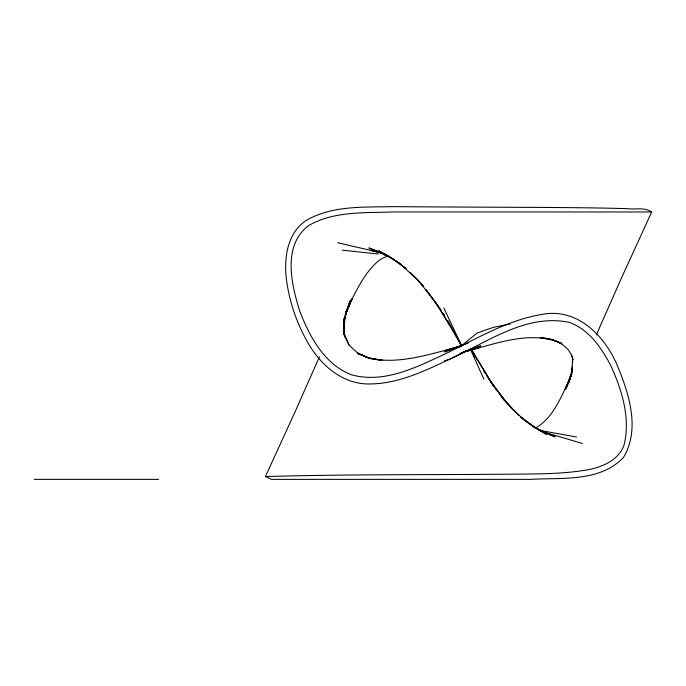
<?xml version="1.0" encoding="UTF-8"?>
<svg xmlns="http://www.w3.org/2000/svg" width="686" height="686" viewBox="0 0 686 686"><rect width="100%" height="100%" fill="white"/><g stroke="black" fill="none" stroke-linecap="round" stroke-linejoin="round"><path stroke-width="1.03" d="M344.869 336.886L343.935 333.422L344.818 317.395L350.066 300.794L345.555 313.939M540.234 337.426C553.919 338.507 569.466 344.621 572.827 359.438L572.621 358.701L571.781 372.867L572.518 366.727M572.441 366.495L571.532 373.476L568.703 382.394M344.012 325.198L345.221 316.075L351.301 299.722L345.924 312.31M344.089 320.379L347.905 307.628M572.03 371.838L572.536 369.788M343.96 321.142L345.221 316.075M572.536 369.471L565.736 389.005L569.869 379.324M568.78 382.634L569.757 379.778M570.735 376.923L571.712 374.067L565.204 389.434L569.92 379.264M351.301 299.722L345.212 314.951L351.944 299.045L345.881 312.13M565.736 389.005L571.712 374.067M319.436 356.746L295.915 409.971L265.422 476.564L271.493 479.368L530.535 479.368C561.723 477.525 599.907 482.309 623.497 457.433C640.913 428.356 628.402 391.586 616.182 362.903C603.165 334.254 576.532 308.023 542.549 314.334C507.408 319.933 476.487 338.918 444.88 354.027C416.231 367.422 384.314 383.62 351.918 374.916C324.495 364.712 309.626 336.749 299.688 310.938C291.301 283.935 282.28 245.871 308.443 225.677C333.782 210.962 364.403 213.029 392.658 211.974L651.7 211.974L621.182 278.627L596.357 334.897M351.944 299.045L345.958 312.353C351.824 298.779 358.504 285.522 366.924 273.345C372.627 266.537 378.561 258.339 387.762 256.375M565.204 389.434L569.834 379.152M569.792 379.204C561.088 396.748 553.31 417.877 535.577 428.064M459.972 346.996L477.019 333.087L493.491 327.308L510.17 323.955M466.729 350.683L449.484 359.327L444.519 360.793M458.702 346.867L468.341 342.871M459.946 353.419L464.825 351.524M444.88 352.021L461.592 345.667L443.833 308.005M463.976 351.918L480.62 345.581M444.88 351.223L461.592 345.667L447.838 320.491M480.363 346.473L463.719 352.012L480.174 347.09L463.539 352.064M480.303 346.756L463.496 352.081C494.992 344.226 529.944 329.529 561.765 343.437L552.084 339.561L540.234 337.744M444.965 350.906L447.898 349.989M449.853 349.371L461.592 345.667L451.397 327.488M444.88 350.666L461.592 345.667L439.049 307.491L426.006 289.561M444.88 350.435L461.592 345.667M471.934 349.671L480.131 347.339M444.88 350.435C420.432 356.892 394.69 363.837 369.385 358.229L358.092 353.667L369.385 358.229L382.205 360.467L380.155 360.099M265.422 476.564C345.795 474.215 426.22 474.935 506.62 474.206C533.742 473.897 561.071 474.446 587.893 469.773C602.737 466.866 619.098 460.1 624.226 444.502C630.503 417.611 621.893 389.82 610.703 365.415C601.27 347.733 588.991 329.314 569.208 322.394C525.347 313.125 485.825 343.403 447.649 360.099C421.856 372.412 394.561 385.069 365.304 383.886C342.091 382.385 323.14 366.684 310.955 347.785C297.33 325.987 288.686 301.197 286.011 275.626C284.304 255.741 288.026 233.129 305.484 220.909C331.612 205.208 363.443 207.386 392.761 206.632C445.411 207.061 498.07 207.181 550.721 207.489C576.326 207.661 601.931 207.909 627.527 208.681C635.596 209.727 644.548 207.018 651.7 211.974M34.3 479.368L158.569 479.368M342.374 250.141L378.209 254.043M386.672 254.96L383.723 254.643L386.75 255.038M539.325 430.285L576.6 437.025M345.058 337.323L343.935 333.422L343.669 318.716L343.96 333.808L349.02 345.118L357.612 353.067L368.931 358.058L382.505 360.261M368.931 358.058L378.115 359.73M337.666 242.724L381.982 253.023M542.995 431.94L544.856 432.394M370.183 250.279L385.369 254.352M545.833 432.66L582.474 443.525M385.498 254.317L378.861 252.302L383.791 253.957M378.741 251.642L368.871 247.946L388.37 256.015L399.115 262.978L405.435 268.029M519.148 415.536L504.27 400.127L499.305 393.447C511.516 410.631 528.186 424.385 546.665 434.384L537.995 429.445L520.64 417.079C530.681 425.98 542.575 432.412 555.197 436.853L533.717 427.104M552.084 339.561L561.774 343.746M357.612 353.067L369.385 358.229M393.918 259.257L379.684 252.122L388.37 256.015L406.163 268.689M533.125 426.649L546.339 433.295M387.504 255.535L378.792 250.716L399.115 262.978L418.203 280.36L423.451 286.268M411.489 273.723L418.203 280.36L435.499 302.32L441.372 310.972L425.98 289.569M519.191 415.639L509.749 406.301L493.088 385.103L486.708 375.791M409.988 272.376L423.365 286.242M493.088 385.103L498.062 391.775L490.318 381.047L493.088 385.103L471.548 349.517M490.396 381.099L504.27 400.127M483.81 371.555L484.976 373.244M444.314 315.294L443.139 313.562L444.322 315.286M435.499 302.32L450.17 325.953M478.777 361.994L489.761 380.233M471.488 349.646L477.593 360.536M475.467 357.166L471.445 349.774L475.312 357.08M470.313 349.08L483.964 379.307M343.935 333.422L349.02 345.118M571.524 354.739L572.827 359.438M572.621 358.701L572.673 361.856"/></g></svg>
